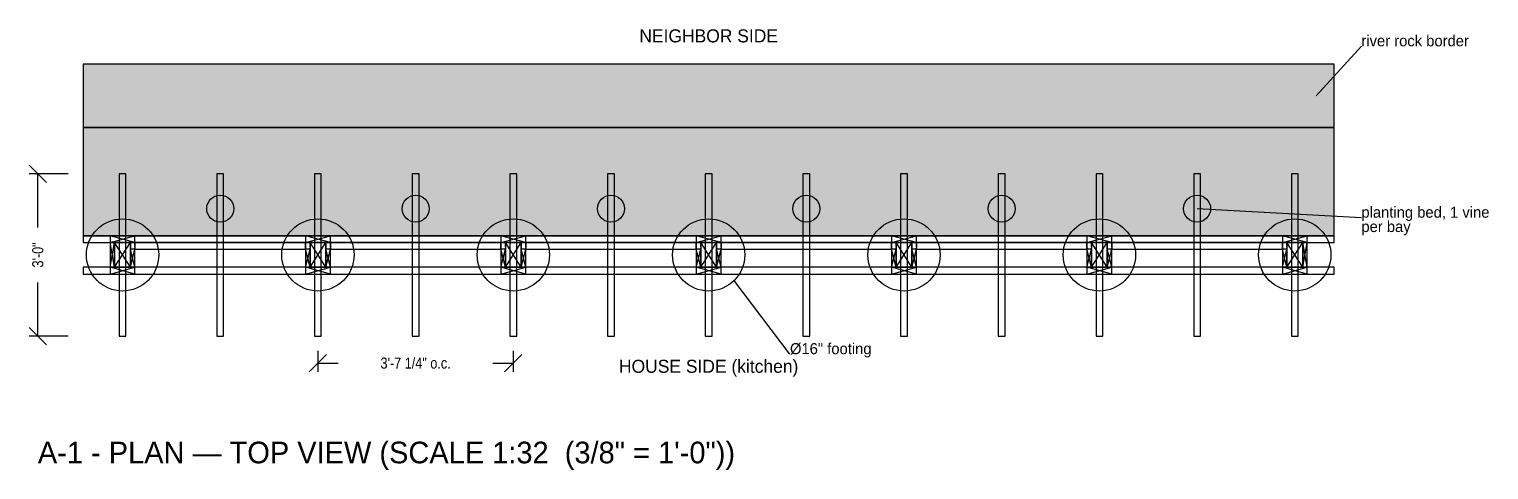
# Model space of a CAD drawing. Header units: inches. Extents: x -2 to 865, y -555 to 194.
# Drawn here: x -1.9 to 321.2, y -20.6 to 77 of the extents above; entities that cross this region are included whole.
import ezdxf
from ezdxf.enums import TextEntityAlignment as Align

# ---------------------------------------------------------------- set-up
doc = ezdxf.new("R2010")
doc.units = ezdxf.units.IN
doc.linetypes.add('DASHED', pattern=[1.524, 1.27, -0.254])
for name, color, linetype in [('BRITA', 8, 'Continuous'), ('CONTORNO', 7, 'Continuous'), ('CORTE', 8, 'Continuous'), ('COTA', 1, 'Continuous'), ('MADEIRA_CEDRO', 30, 'Continuous'), ('MADEIRA_PT', 52, 'Continuous'), ('SOLO', 34, 'Continuous'), ('TEXTO', 7, 'Continuous'), ('TITULO', 7, 'Continuous')]:
    doc.layers.add(name, color=color, linetype=linetype)
doc.styles.add('OpenSansCondensed-Light', font='OpenSansCondensed-Light.ttf')
doc.dimstyles.get("Standard").update_dxf_attribs({"dimtxt": 2.5, "dimasz": 2.5, "dimexe": 1.25, "dimexo": 0.625, "dimtad": 1, "dimcen": 2.5, "dimazin": 3, "dimtfac": 1, "dimtmove": 0, "dimatfit": 3})

# ---------------------------------------------------------------- blocks, each defined once
blk = doc.blocks.new('_OBLIQUE')
at = {"color": 0, "linetype": 'BYBLOCK'}
blk.add_line((-0.5, -0.5), (0.5, 0.5), dxfattribs=at)
blk = doc.blocks.new('*D1')
for p, q in [((6.72, 45), (-1.92, 45)), ((0, 33.11), (0, 45)), ((0, 9), (0, 20.89)), ((6.72, 9), (-1.92, 9))]:
    blk.add_line(p, q)
at = {"layer": 'Defpoints'}
for p in [(8, 45), (0, 9), (8, 9)]:
    blk.add_point(p, dxfattribs=at)
at = {"layer": 'COTA', "xscale": 3.84, "yscale": 3.84, "rotation": 90}
for p in [(0, 45), (0, 9)]:
    blk.add_blockref('_OBLIQUE', p, dxfattribs=at)
at = {"layer": 'COTA', "insert": (0, 27), "char_height": 2.444, "attachment_point": 5, "rotation": 90, "style": 'OpenSansCondensed-Light'}
blk.add_mtext('3\'-0"', dxfattribs=at)
blk = doc.blocks.new('*D2')
for p, q in [((62, 5.72), (62, 1.08)), ((105.25, 5.72), (105.25, 1.08)), ((62, 3), (66.51, 3)), ((100.74, 3), (105.25, 3))]:
    blk.add_line(p, q)
at = {"layer": 'Defpoints'}
for p in [(62, 7), (105.25, 7), (62, 3)]:
    blk.add_point(p, dxfattribs=at)
at = {"layer": 'COTA', "xscale": 3.84, "yscale": 3.84}
for p in [(62, 3), (105.25, 3)]:
    blk.add_blockref('_OBLIQUE', p, dxfattribs=at)
at = {"layer": 'COTA', "insert": (83.62, 3), "char_height": 2.4444, "attachment_point": 5, "style": 'OpenSansCondensed-Light'}
blk.add_mtext('3\'-7 1/4" o.c.', dxfattribs=at)

msp = doc.modelspace()

# ---------------------------------------------------------------- hatches: boundary and pattern name
at = {"layer": 'BRITA'}
h = msp.add_hatch(dxfattribs=at)
h.set_pattern_fill('GRAVEL', scale=0.5)
h.paths.add_polyline_path([(10, 55.25), (287, 55.25), (287, 69.25), (10, 69.25)])
at = {"layer": 'SOLO'}
h = msp.add_hatch(dxfattribs=at)
h.set_pattern_fill('EARTH', scale=0.5)
h.paths.add_polyline_path([(10, 31.25), (287, 31.25), (287, 55.25), (10, 55.25)])

# ---------------------------------------------------------------- linework, layer by layer
at = {"layer": 'BRITA'}
msp.add_lwpolyline([(10, 55.25), (287, 55.25), (287, 69.25), (10, 69.25)], close=True, dxfattribs=at)
at = {"layer": 'CONTORNO', "linetype": 'DASHED'}
for points in [[(20.5, 24.25), (21.5, 24.25), (21.5, 29.75), (20.5, 29.75)], [(59.25, 24.25), (60.25, 24.25), (60.25, 29.75), (59.25, 29.75)], [(63.75, 24.25), (64.75, 24.25), (64.75, 29.75), (63.75, 29.75)], [(102.5, 24.25), (103.5, 24.25), (103.5, 29.75), (102.5, 29.75)], [(107, 24.25), (108, 24.25), (108, 29.75), (107, 29.75)], [(145.75, 24.25), (146.75, 24.25), (146.75, 29.75), (145.75, 29.75)], [(150.25, 24.25), (151.25, 24.25), (151.25, 29.75), (150.25, 29.75)], [(189, 24.25), (190, 24.25), (190, 29.75), (189, 29.75)], [(193.5, 24.25), (194.5, 24.25), (194.5, 29.75), (193.5, 29.75)], [(232.25, 24.25), (233.25, 24.25), (233.25, 29.75), (232.25, 29.75)], [(236.75, 24.25), (237.75, 24.25), (237.75, 29.75), (236.75, 29.75)], [(275.5, 24.25), (276.5, 24.25), (276.5, 29.75), (275.5, 29.75)]]:
    msp.add_lwpolyline(points, close=True, dxfattribs=at)
at = {"layer": 'CONTORNO'}
for centre, radius in [((40.375, 37.25), 3), ((83.625, 37.25), 3), ((126.875, 37.25), 3), ((170.125, 37.25), 3), ((213.375, 37.25), 3), ((256.625, 37.25), 3), ((18.75, 27), 8), ((62, 27), 8), ((105.25, 27), 8), ((148.5, 27), 8), ((191.75, 27), 8), ((235, 27), 8), ((278.25, 27), 8)]:
    msp.add_circle(centre, radius, dxfattribs=at)
at = {"layer": 'CORTE'}
for points in [[(16, 29.75), (21.5, 31.25)], [(21.5, 29.75), (16, 31.25)], [(16, 24.25), (17, 29.75)], [(17, 24.25), (16, 29.75)], [(17, 24.25), (20.5, 29.75)], [(20.5, 24.25), (17, 29.75)], [(59.25, 29.75), (64.75, 31.25)], [(64.75, 29.75), (59.25, 31.25)], [(60.25, 24.25), (63.75, 29.75)], [(63.75, 24.25), (60.25, 29.75)], [(102.5, 29.75), (108, 31.25)], [(108, 29.75), (102.5, 31.25)], [(103.5, 24.25), (107, 29.75)], [(107, 24.25), (103.5, 29.75)], [(145.75, 29.75), (151.25, 31.25)], [(151.25, 29.75), (145.75, 31.25)], [(146.75, 24.25), (150.25, 29.75)], [(150.25, 24.25), (146.75, 29.75)], [(189, 29.75), (194.5, 31.25)], [(194.5, 29.75), (189, 31.25)], [(190, 24.25), (193.5, 29.75)], [(193.5, 24.25), (190, 29.75)], [(232.25, 29.75), (237.75, 31.25)], [(237.75, 29.75), (232.25, 31.25)], [(233.25, 24.25), (236.75, 29.75)], [(236.75, 24.25), (233.25, 29.75)], [(275.5, 29.75), (281, 31.25)], [(281, 29.75), (275.5, 31.25)], [(276.5, 24.25), (280, 29.75)], [(280, 24.25), (276.5, 29.75)], [(280, 24.25), (281, 29.75)], [(281, 24.25), (280, 29.75)], [(20.5, 24.25), (21.5, 28.25)], [(21.5, 24.25), (20.5, 28.25)], [(59.25, 24.25), (60.25, 28.25)], [(60.25, 24.25), (59.25, 28.25)], [(63.75, 24.25), (64.75, 28.25)], [(64.75, 24.25), (63.75, 28.25)], [(102.5, 24.25), (103.5, 28.25)], [(103.5, 24.25), (102.5, 28.25)], [(107, 24.25), (108, 28.25)], [(108, 24.25), (107, 28.25)], [(145.75, 24.25), (146.75, 28.25)], [(146.75, 24.25), (145.75, 28.25)], [(150.25, 24.25), (151.25, 28.25)], [(151.25, 24.25), (150.25, 28.25)], [(189, 24.25), (190, 28.25)], [(190, 24.25), (189, 28.25)], [(193.5, 24.25), (194.5, 28.25)], [(194.5, 24.25), (193.5, 28.25)], [(232.25, 24.25), (233.25, 28.25)], [(233.25, 24.25), (232.25, 28.25)], [(236.75, 24.25), (237.75, 28.25)], [(237.75, 24.25), (236.75, 28.25)], [(275.5, 24.25), (276.5, 28.25)], [(276.5, 24.25), (275.5, 28.25)], [(16, 22.75), (21.5, 24.25)], [(21.5, 22.75), (16, 24.25)], [(59.25, 22.75), (64.75, 24.25)], [(64.75, 22.75), (59.25, 24.25)], [(102.5, 22.75), (108, 24.25)], [(108, 22.75), (102.5, 24.25)], [(145.75, 22.75), (151.25, 24.25)], [(151.25, 22.75), (145.75, 24.25)], [(189, 22.75), (194.5, 24.25)], [(194.5, 22.75), (189, 24.25)], [(232.25, 22.75), (237.75, 24.25)], [(237.75, 22.75), (232.25, 24.25)], [(275.5, 22.75), (281, 24.25)], [(281, 22.75), (275.5, 24.25)]]:
    msp.add_lwpolyline(points, dxfattribs=at)
at = {"layer": 'COTA'}
for p, q in [((293, 73.25), (283, 62.25)), ((293, 35.25), (256.625, 37.25)), ((166.5, 5), (154.1, 21.4))]:
    msp.add_line(p, q, dxfattribs=at)
at = {"layer": 'MADEIRA_CEDRO'}
for points in [[(18, 9), (19.5, 9), (19.5, 45), (18, 45)], [(39.625, 9), (41.125, 9), (41.125, 45), (39.625, 45)], [(61.25, 9), (62.75, 9), (62.75, 45), (61.25, 45)], [(82.875, 9), (84.375, 9), (84.375, 45), (82.875, 45)], [(104.5, 9), (106, 9), (106, 45), (104.5, 45)], [(126.125, 9), (127.625, 9), (127.625, 45), (126.125, 45)], [(147.75, 9), (149.25, 9), (149.25, 45), (147.75, 45)], [(169.375, 9), (170.875, 9), (170.875, 45), (169.375, 45)], [(191, 9), (192.5, 9), (192.5, 45), (191, 45)], [(212.625, 9), (214.125, 9), (214.125, 45), (212.625, 45)], [(234.25, 9), (235.75, 9), (235.75, 45), (234.25, 45)], [(255.875, 9), (257.375, 9), (257.375, 45), (255.875, 45)], [(277.5, 9), (279, 9), (279, 45), (277.5, 45)], [(10, 29.75), (287, 29.75), (287, 31.25), (10, 31.25)], [(16, 29.75), (21.5, 29.75), (21.5, 31.25), (16, 31.25)], [(16, 24.25), (17, 24.25), (17, 29.75), (16, 29.75)], [(21.5, 28.25), (59.25, 28.25), (59.25, 29.75), (21.5, 29.75)], [(59.25, 29.75), (64.75, 29.75), (64.75, 31.25), (59.25, 31.25)], [(64.75, 28.25), (102.5, 28.25), (102.5, 29.75), (64.75, 29.75)], [(102.5, 29.75), (108, 29.75), (108, 31.25), (102.5, 31.25)], [(108, 28.25), (145.75, 28.25), (145.75, 29.75), (108, 29.75)], [(145.75, 29.75), (151.25, 29.75), (151.25, 31.25), (145.75, 31.25)], [(151.25, 28.25), (189, 28.25), (189, 29.75), (151.25, 29.75)], [(189, 29.75), (194.5, 29.75), (194.5, 31.25), (189, 31.25)], [(194.5, 28.25), (232.25, 28.25), (232.25, 29.75), (194.5, 29.75)], [(232.25, 29.75), (237.75, 29.75), (237.75, 31.25), (232.25, 31.25)], [(237.75, 28.25), (275.5, 28.25), (275.5, 29.75), (237.75, 29.75)], [(275.5, 29.75), (281, 29.75), (281, 31.25), (275.5, 31.25)], [(280, 24.25), (281, 24.25), (281, 29.75), (280, 29.75)], [(20.5, 24.25), (21.5, 24.25), (21.5, 28.25), (20.5, 28.25)], [(59.25, 24.25), (60.25, 24.25), (60.25, 28.25), (59.25, 28.25)], [(63.75, 24.25), (64.75, 24.25), (64.75, 28.25), (63.75, 28.25)], [(102.5, 24.25), (103.5, 24.25), (103.5, 28.25), (102.5, 28.25)], [(107, 24.25), (108, 24.25), (108, 28.25), (107, 28.25)], [(145.75, 24.25), (146.75, 24.25), (146.75, 28.25), (145.75, 28.25)], [(150.25, 24.25), (151.25, 24.25), (151.25, 28.25), (150.25, 28.25)], [(189, 24.25), (190, 24.25), (190, 28.25), (189, 28.25)], [(193.5, 24.25), (194.5, 24.25), (194.5, 28.25), (193.5, 28.25)], [(232.25, 24.25), (233.25, 24.25), (233.25, 28.25), (232.25, 28.25)], [(236.75, 24.25), (237.75, 24.25), (237.75, 28.25), (236.75, 28.25)], [(275.5, 24.25), (276.5, 24.25), (276.5, 28.25), (275.5, 28.25)], [(10, 22.75), (287, 22.75), (287, 24.25), (10, 24.25)], [(16, 22.75), (21.5, 22.75), (21.5, 24.25), (16, 24.25)], [(59.25, 22.75), (64.75, 22.75), (64.75, 24.25), (59.25, 24.25)], [(102.5, 22.75), (108, 22.75), (108, 24.25), (102.5, 24.25)], [(145.75, 22.75), (151.25, 22.75), (151.25, 24.25), (145.75, 24.25)], [(189, 22.75), (194.5, 22.75), (194.5, 24.25), (189, 24.25)], [(232.25, 22.75), (237.75, 22.75), (237.75, 24.25), (232.25, 24.25)], [(275.5, 22.75), (281, 22.75), (281, 24.25), (275.5, 24.25)]]:
    msp.add_lwpolyline(points, close=True, dxfattribs=at)
at = {"layer": 'MADEIRA_PT'}
for points in [[(17, 24.25), (20.5, 24.25), (20.5, 29.75), (17, 29.75)], [(60.25, 24.25), (63.75, 24.25), (63.75, 29.75), (60.25, 29.75)], [(103.5, 24.25), (107, 24.25), (107, 29.75), (103.5, 29.75)], [(146.75, 24.25), (150.25, 24.25), (150.25, 29.75), (146.75, 29.75)], [(190, 24.25), (193.5, 24.25), (193.5, 29.75), (190, 29.75)], [(233.25, 24.25), (236.75, 24.25), (236.75, 29.75), (233.25, 29.75)], [(276.5, 24.25), (280, 24.25), (280, 29.75), (276.5, 29.75)]]:
    msp.add_lwpolyline(points, close=True, dxfattribs=at)
at = {"layer": 'SOLO'}
msp.add_lwpolyline([(10, 31.25), (287, 31.25), (287, 55.25), (10, 55.25)], close=True, dxfattribs=at)

# ---------------------------------------------------------------- texts
at = {"layer": 'TEXTO'}
for s, p in [('NEIGHBOR SIDE', (148.5, 73.25)), ('HOUSE SIDE (kitchen)', (148.5, 0))]:
    msp.add_text(s, height=2.88889, dxfattribs=at).set_placement(p, align=Align.BOTTOM_CENTER)
for s, height, p in [('river rock border', 2.44444, (293, 73.25)), ('planting bed, 1 vine', 2.44444, (293, 35.25)), ('per bay', 2.4444, (293, 32.072)), ('Ø16" footing', 2.44444, (166.5, 5))]:
    msp.add_text(s, height=height, dxfattribs=at).set_placement(p)
at = {"layer": 'TITULO'}
msp.add_text('A-1 - PLAN — TOP VIEW (SCALE 1:32  (3/8" = 1\'-0"))', height=4.8, dxfattribs=at).set_placement((0, -19.2))

# ---------------------------------------------------------------- dimensions: what is measured, and where the dimension line sits
at = {"layer": 'COTA'}
dim = msp.add_linear_dim(base=(0, 9), p1=(8, 9), p2=(8, 45), angle=90, text='3\'-0"', dimstyle='Standard', override={"dimtxt": 2.444444, "dimasz": 2.56, "dimexe": 1.92, "dimexo": 1.28, "dimtsz": 1.92}, dxfattribs=at)
dim.commit()
dim.dimension.update_dxf_attribs({"geometry": '*D1', "text_midpoint": (0, 27)})
dim = msp.add_linear_dim(base=(62, 3), p1=(62, 7), p2=(105.25, 7), text='3\'-7 1/4" o.c.', dimstyle='Standard', override={"dimtxt": 2.444444, "dimasz": 2.56, "dimexe": 1.92, "dimexo": 1.28, "dimtsz": 1.92}, dxfattribs=at)
dim.commit()
dim.dimension.update_dxf_attribs({"geometry": '*D2', "text_midpoint": (83.625, 3)})

doc.saveas('drawing.dxf')
